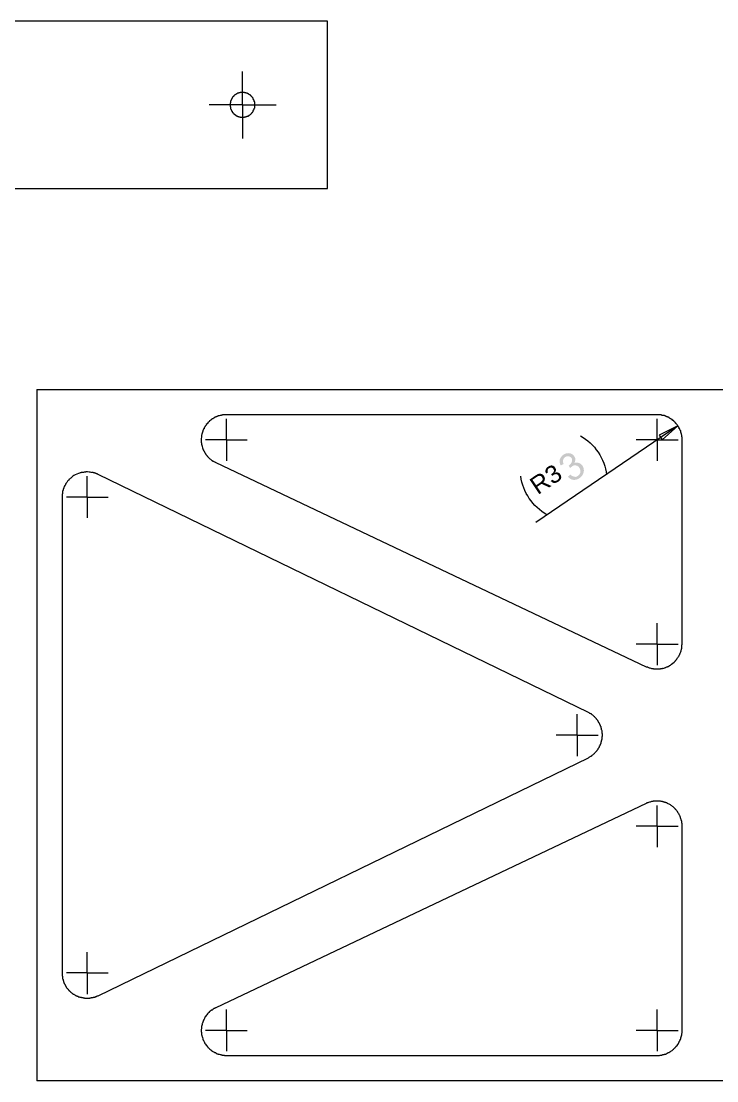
# Model space of a CAD drawing. Header units: millimetres. Extents: x 43 to 576, y 6 to 798.
# Drawn here: x 293.1 to 376.3, y 164.9 to 291.7 of the extents above; entities that cross this region are included whole.
import ezdxf

# ---------------------------------------------------------------- set-up
doc = ezdxf.new("R2010")
doc.units = ezdxf.units.MM
doc.header["$MEASUREMENT"] = 0
doc.layers.get('0').update_dxf_attribs({"linetype": 'CONTINUOUS'})
doc.styles.add('Arial0', font='arial.ttf', dxfattribs={"height": 3.96})

msp = doc.modelspace()

# ---------------------------------------------------------------- hatches: boundary and pattern name
at = {"true_color": 0x000007}
h = msp.add_hatch(color=0, dxfattribs=at)
edge = h.paths.add_edge_path()
edge.add_line((358.52, 237.22), (358.82, 237.48))
edge.add_spline(control_points=[(358.82, 237.48), (358.98, 237.31), (359.15, 237.25), (359.31, 237.22), (359.31, 237.22), (359.44, 237.18), (359.58, 237.22), (359.71, 237.31), (359.71, 237.31), (359.87, 237.41), (359.97, 237.58), (360.01, 237.74), (360.01, 237.74), (360.04, 237.94), (360.01, 238.11), (359.91, 238.27), (359.91, 238.27), (359.81, 238.44), (359.68, 238.54), (359.48, 238.57), (359.48, 238.57), (359.31, 238.6), (359.15, 238.57), (359.01, 238.44), (359.01, 238.44), (358.95, 238.41), (358.85, 238.34), (358.78, 238.24)], knot_values=[0, 0, 0, 0, 0.035714, 0.035714, 0.035714, 0.035714, 0.071429, 0.071429, 0.071429, 0.071429, 0.107143, 0.107143, 0.107143, 0.107143, 0.142857, 0.142857, 0.142857, 0.142857, 0.178571, 0.178571, 0.178571, 0.178571, 0.214286, 0.214286, 0.214286, 0.214286, 1, 1, 1, 1], degree=3, periodic=0)
edge.add_line((358.78, 238.24), (358.62, 238.57))
edge.add_spline(control_points=[(358.62, 238.57), (358.65, 238.57), (358.68, 238.6), (358.68, 238.6), (358.68, 238.6), (358.82, 238.7), (358.92, 238.84), (358.98, 238.97), (358.98, 238.97), (359.05, 239.13), (359.05, 239.3), (358.95, 239.46), (358.95, 239.46), (358.85, 239.56), (358.75, 239.66), (358.58, 239.66), (358.58, 239.66), (358.45, 239.7), (358.32, 239.66), (358.19, 239.56), (358.19, 239.56), (358.06, 239.5), (357.99, 239.37), (357.96, 239.23), (357.96, 239.23), (357.92, 239.1), (357.92, 238.94), (358.02, 238.74)], knot_values=[0, 0, 0, 0, 0.035714, 0.035714, 0.035714, 0.035714, 0.071429, 0.071429, 0.071429, 0.071429, 0.107143, 0.107143, 0.107143, 0.107143, 0.142857, 0.142857, 0.142857, 0.142857, 0.178571, 0.178571, 0.178571, 0.178571, 0.214286, 0.214286, 0.214286, 0.214286, 1, 1, 1, 1], degree=3, periodic=0)
edge.add_line((358.02, 238.74), (357.66, 238.57))
edge.add_spline(control_points=[(357.66, 238.57), (357.53, 238.84), (357.49, 239.07), (357.56, 239.3), (357.56, 239.3), (357.63, 239.53), (357.79, 239.7), (357.99, 239.86), (357.99, 239.86), (358.15, 239.96), (358.32, 240.03), (358.49, 240.03), (358.49, 240.03), (358.65, 240.06), (358.82, 240.03), (358.95, 239.96), (358.95, 239.96), (359.08, 239.89), (359.21, 239.8), (359.28, 239.66), (359.28, 239.66), (359.38, 239.56), (359.41, 239.43), (359.41, 239.3), (359.41, 239.3), (359.41, 239.13), (359.38, 239), (359.28, 238.87), (359.28, 238.87), (359.48, 238.94), (359.64, 238.94), (359.81, 238.87), (359.81, 238.87), (360.01, 238.84), (360.14, 238.7), (360.27, 238.54), (360.27, 238.54), (360.44, 238.27), (360.47, 238.01), (360.4, 237.74), (360.4, 237.74), (360.34, 237.45), (360.17, 237.22), (359.91, 237.05), (359.91, 237.05), (359.68, 236.88), (359.41, 236.82), (359.15, 236.85), (359.15, 236.85), (358.92, 236.88), (358.68, 237.02), (358.52, 237.22)], knot_values=[0, 0, 0, 0, 0.019231, 0.019231, 0.019231, 0.019231, 0.038462, 0.038462, 0.038462, 0.038462, 0.057692, 0.057692, 0.057692, 0.057692, 0.076923, 0.076923, 0.076923, 0.076923, 0.096154, 0.096154, 0.096154, 0.096154, 0.115385, 0.115385, 0.115385, 0.115385, 0.134615, 0.134615, 0.134615, 0.134615, 0.153846, 0.153846, 0.153846, 0.153846, 0.173077, 0.173077, 0.173077, 0.173077, 0.192308, 0.192308, 0.192308, 0.192308, 0.211538, 0.211538, 0.211538, 0.211538, 0.230769, 0.230769, 0.230769, 0.230769, 1, 1, 1, 1], degree=3, periodic=0)

# ---------------------------------------------------------------- linework, layer by layer
at = {"color": 0, "linetype": 'Continuous', "lineweight": 9, "true_color": 0x000007}
for p, q in [((329.77, 291.73), (49.16, 291.73)), ((329.77, 271.72), (329.77, 291.73)), ((321.04, 281.71), (321.07, 281.71)), ((49.16, 271.72), (329.77, 271.72)), ((294.97, 247.64), (475.42, 247.64)), ((294.97, 247.64), (294.97, 164.94)), ((369.2, 244.62), (317.67, 244.62)), ((317.67, 241.65), (317.67, 244.13)), ((369.2, 241.65), (369.2, 244.13)), ((371.68, 243.3), (354.68, 231.76)), ((371.68, 243.3), (369.43, 242.18)), ((369.8, 241.65), (371.68, 243.3)), ((317.67, 241.65), (315.15, 241.65)), ((317.67, 241.65), (317.67, 239.13)), ((317.67, 241.65), (320.15, 241.65)), ((369.2, 241.65), (366.69, 241.65)), ((369.2, 241.65), (369.2, 239.13)), ((369.2, 241.65), (371.72, 241.65)), ((369.43, 242.18), (369.8, 241.65)), ((372.21, 217.2), (372.21, 241.65)), ((316.37, 238.94), (367.91, 214.49)), ((300.99, 234.77), (300.99, 237.28)), ((360.97, 209), (302.32, 237.48)), ((297.98, 234.77), (297.98, 177.84)), ((300.99, 234.77), (298.51, 234.77)), ((300.99, 234.77), (300.99, 232.29)), ((300.99, 234.77), (303.51, 234.77)), ((369.2, 217.2), (369.2, 219.68)), ((369.2, 217.2), (366.69, 217.2)), ((369.2, 217.2), (369.2, 214.69)), ((369.2, 217.2), (371.72, 217.2)), ((359.64, 206.29), (359.64, 208.8)), ((359.64, 206.29), (357.13, 206.29)), ((359.64, 206.29), (359.64, 203.8)), ((359.64, 206.29), (362.16, 206.29)), ((302.32, 175.12), (360.97, 203.57)), ((367.91, 198.11), (316.37, 173.67)), ((369.2, 195.4), (369.2, 197.88)), ((369.2, 195.4), (366.69, 195.4)), ((369.2, 195.4), (369.2, 192.89)), ((369.2, 195.4), (371.72, 195.4)), ((372.21, 170.96), (372.21, 195.4)), ((300.99, 177.84), (300.99, 180.32)), ((300.99, 177.84), (298.51, 177.84)), ((300.99, 177.84), (300.99, 175.29)), ((300.99, 177.84), (303.51, 177.84)), ((317.67, 170.96), (317.67, 173.47)), ((369.2, 170.96), (369.2, 173.47)), ((317.67, 170.96), (315.15, 170.96)), ((317.67, 170.96), (317.67, 168.48)), ((317.67, 170.96), (320.15, 170.96)), ((369.2, 170.96), (366.69, 170.96)), ((369.2, 170.96), (369.2, 168.48)), ((369.2, 170.96), (371.72, 170.96)), ((317.67, 167.95), (369.2, 167.95)), ((475.42, 164.94), (294.97, 164.94))]:
    msp.add_line(p, q, dxfattribs=at)
for points in [[(319.58, 284.22), (319.58, 285.71)], [(319.58, 281.71), (319.58, 284.22)], [(319.32, 283.2), (319.32, 283.16), (319.22, 283.16), (319.22, 283.16), (319.15, 283.16), (319.15, 283.13), (319.09, 283.13), (319.09, 283.1), (319.02, 283.1), (319.02, 283.1), (318.99, 283.1), (318.99, 283.06), (318.96, 283.06), (318.92, 283.03), (318.89, 283.03), (318.89, 283.03), (318.86, 283.03), (318.86, 283), (318.82, 283), (318.79, 282.96), (318.79, 282.96), (318.76, 282.96), (318.76, 282.93), (318.72, 282.93), (318.69, 282.93), (318.69, 282.9), (318.66, 282.9), (318.66, 282.87), (318.62, 282.87), (318.62, 282.87), (318.59, 282.83), (318.56, 282.8), (318.56, 282.8), (318.53, 282.77), (318.49, 282.73), (318.49, 282.73), (318.46, 282.7), (318.46, 282.67), (318.43, 282.67), (318.43, 282.63), (318.39, 282.63), (318.39, 282.63), (318.36, 282.57), (318.36, 282.57), (318.33, 282.5), (318.33, 282.5), (318.29, 282.47), (318.29, 282.44), (318.26, 282.44), (318.26, 282.4), (318.26, 282.4), (318.26, 282.37), (318.23, 282.34), (318.23, 282.34), (318.23, 282.3), (318.23, 282.27), (318.19, 282.27), (318.19, 282.2), (318.16, 282.2), (318.16, 282.14), (318.16, 282.14), (318.16, 282.1), (318.13, 282.07), (318.13, 281.97), (318.1, 281.97)], [(321.04, 281.97), (321.04, 281.97), (321.04, 282.07), (321.01, 282.1), (321.01, 282.14), (320.97, 282.14), (320.97, 282.2), (320.97, 282.2), (320.97, 282.27), (320.94, 282.27), (320.94, 282.3), (320.91, 282.34), (320.91, 282.34), (320.91, 282.37), (320.91, 282.4), (320.87, 282.4), (320.87, 282.44), (320.87, 282.44), (320.87, 282.47), (320.84, 282.5), (320.84, 282.5), (320.81, 282.57), (320.81, 282.57), (320.77, 282.6), (320.74, 282.63), (320.74, 282.63), (320.74, 282.63), (320.74, 282.67), (320.71, 282.67), (320.68, 282.7), (320.68, 282.73), (320.64, 282.73), (320.61, 282.77), (320.61, 282.8), (320.58, 282.8), (320.58, 282.83), (320.54, 282.87), (320.51, 282.87), (320.51, 282.87), (320.51, 282.9), (320.48, 282.9), (320.44, 282.93), (320.44, 282.93), (320.41, 282.93), (320.38, 282.96), (320.38, 282.96), (320.34, 282.96), (320.34, 283), (320.31, 283), (320.28, 283.03), (320.28, 283.03), (320.28, 283.03), (320.21, 283.03), (320.21, 283.06), (320.18, 283.06), (320.15, 283.1), (320.11, 283.1), (320.11, 283.1), (320.08, 283.1), (320.05, 283.13), (320.01, 283.13), (319.98, 283.16), (319.95, 283.16), (319.91, 283.16), (319.82, 283.16), (319.82, 283.2)], [(317.07, 281.71), (315.58, 281.71)], [(319.58, 281.71), (317.07, 281.71)], [(319.58, 281.71), (319.58, 279.23)], [(319.58, 281.71), (322.1, 281.71)], [(321.07, 281.71), (321.04, 281.74), (321.04, 281.84)], [(322.1, 281.71), (323.59, 281.71)], [(318.1, 281.48), (318.13, 281.48), (318.13, 281.38), (318.16, 281.34), (318.16, 281.31), (318.16, 281.28), (318.16, 281.24), (318.19, 281.21), (318.19, 281.18), (318.23, 281.18), (318.23, 281.14), (318.23, 281.11), (318.23, 281.08), (318.26, 281.08), (318.26, 281.05), (318.26, 281.05), (318.26, 281.01), (318.29, 280.98), (318.29, 280.98), (318.33, 280.95), (318.33, 280.91), (318.36, 280.88), (318.36, 280.85), (318.39, 280.85), (318.39, 280.81), (318.39, 280.81), (318.43, 280.81), (318.43, 280.78), (318.46, 280.75), (318.46, 280.75), (318.49, 280.71), (318.49, 280.68), (318.53, 280.68), (318.56, 280.65), (318.56, 280.62), (318.59, 280.62), (318.62, 280.58), (318.62, 280.55), (318.66, 280.55), (318.66, 280.55), (318.69, 280.55), (318.72, 280.52), (318.76, 280.52), (318.79, 280.45), (318.79, 280.45), (318.82, 280.45), (318.86, 280.45), (318.86, 280.42), (318.89, 280.42), (318.89, 280.38), (318.92, 280.38), (318.96, 280.38), (318.99, 280.38), (318.99, 280.35), (319.02, 280.35), (319.02, 280.32), (319.09, 280.32), (319.09, 280.32), (319.15, 280.32), (319.15, 280.28), (319.22, 280.28), (319.22, 280.28), (319.32, 280.28), (319.32, 280.25)], [(319.45, 280.25), (319.55, 280.25), (319.58, 280.22), (319.58, 280.25)], [(319.82, 280.25), (319.82, 280.28), (319.91, 280.28), (319.95, 280.28), (319.98, 280.28), (320.01, 280.32), (320.05, 280.32), (320.08, 280.32), (320.11, 280.32), (320.11, 280.35), (320.15, 280.35), (320.18, 280.38), (320.21, 280.38), (320.21, 280.38), (320.28, 280.38), (320.28, 280.42), (320.28, 280.42), (320.31, 280.45), (320.34, 280.45), (320.34, 280.45), (320.38, 280.45), (320.41, 280.52), (320.44, 280.52), (320.48, 280.55), (320.51, 280.55), (320.51, 280.55), (320.51, 280.55), (320.54, 280.58), (320.58, 280.62), (320.58, 280.62), (320.61, 280.65), (320.61, 280.68), (320.64, 280.68), (320.68, 280.71), (320.68, 280.75), (320.71, 280.75), (320.74, 280.78), (320.74, 280.81), (320.74, 280.81), (320.74, 280.81), (320.77, 280.85), (320.81, 280.85), (320.81, 280.88), (320.84, 280.91), (320.84, 280.95), (320.87, 280.98), (320.87, 280.98), (320.87, 281.01), (320.87, 281.05), (320.91, 281.05), (320.91, 281.08), (320.91, 281.08), (320.91, 281.11), (320.94, 281.14), (320.94, 281.18), (320.97, 281.18), (320.97, 281.21), (320.97, 281.24), (320.97, 281.28), (321.01, 281.31), (321.01, 281.34), (321.04, 281.38), (321.04, 281.48), (321.04, 281.48)], [(319.58, 279.23), (319.58, 277.7)], [(315.25, 243.47), (315.22, 243.4), (315.18, 243.37), (315.15, 243.33), (315.15, 243.3), (315.12, 243.27), (315.12, 243.24)], [(315.61, 243.86), (315.58, 243.8), (315.55, 243.8), (315.51, 243.76), (315.51, 243.76), (315.48, 243.7), (315.45, 243.7), (315.42, 243.67)], [(316.67, 244.49), (316.64, 244.46), (316.61, 244.46), (316.57, 244.46), (316.54, 244.43), (316.51, 244.43), (316.47, 244.39), (316.44, 244.39), (316.37, 244.39), (316.37, 244.36), (316.34, 244.33), (316.31, 244.33), (316.28, 244.33), (316.24, 244.29), (316.21, 244.29), (316.18, 244.26), (316.14, 244.23), (316.11, 244.23), (316.08, 244.19), (316.04, 244.16), (316.01, 244.16), (315.98, 244.16)], [(317.17, 244.62), (317.14, 244.59), (317.07, 244.59), (317.04, 244.56), (316.97, 244.56), (316.9, 244.56)], [(370.86, 244.16), (370.82, 244.16), (370.79, 244.16), (370.72, 244.23), (370.69, 244.23), (370.66, 244.26), (370.63, 244.29), (370.59, 244.29), (370.56, 244.33), (370.53, 244.33), (370.49, 244.33), (370.46, 244.36), (370.43, 244.39), (370.39, 244.39), (370.36, 244.39), (370.33, 244.43), (370.29, 244.43), (370.26, 244.46), (370.23, 244.46), (370.2, 244.46), (370.16, 244.49), (370.13, 244.49), (370.1, 244.53), (370.06, 244.53), (370.03, 244.53), (369.96, 244.53), (369.96, 244.56), (369.9, 244.56), (369.86, 244.56), (369.8, 244.56), (369.77, 244.59), (369.7, 244.59), (369.67, 244.62), (369.57, 244.62), (369.5, 244.62), (369.47, 244.62)], [(371.49, 243.57), (371.45, 243.6), (371.42, 243.63), (371.42, 243.67), (371.39, 243.7), (371.35, 243.7), (371.32, 243.76), (371.32, 243.76), (371.29, 243.8), (371.25, 243.8), (371.22, 243.86), (371.19, 243.86), (371.19, 243.9), (371.15, 243.93), (371.12, 243.93), (371.09, 243.96)], [(314.99, 243.04), (314.99, 242.97), (314.95, 242.97), (314.92, 242.94), (314.92, 242.9), (314.92, 242.87), (314.89, 242.81), (314.85, 242.81), (314.85, 242.74), (314.85, 242.74), (314.82, 242.71), (314.82, 242.64), (314.79, 242.64), (314.79, 242.57), (314.79, 242.54), (314.79, 242.51), (314.75, 242.47), (314.75, 242.44), (314.75, 242.41), (314.75, 242.38), (314.72, 242.34), (314.72, 242.28), (314.69, 242.21), (314.69, 242.18), (314.69, 242.11), (314.69, 242.08)], [(372.21, 241.65), (372.18, 241.68), (372.18, 241.98), (372.15, 242.01), (372.15, 242.11), (372.15, 242.18), (372.15, 242.21), (372.11, 242.28), (372.11, 242.34), (372.08, 242.38), (372.08, 242.41), (372.08, 242.44), (372.08, 242.47), (372.05, 242.51), (372.05, 242.54), (372.02, 242.57), (372.02, 242.64), (372.02, 242.64), (372.02, 242.71), (371.98, 242.74), (371.95, 242.74), (371.95, 242.81), (371.95, 242.81), (371.92, 242.87), (371.92, 242.9), (371.92, 242.94), (371.88, 242.97), (371.85, 242.97), (371.85, 243.04), (371.85, 243.04), (371.82, 243.1), (371.78, 243.1), (371.78, 243.17), (371.75, 243.2), (371.72, 243.24), (371.72, 243.27), (371.68, 243.3)], [(314.65, 241.32), (314.69, 241.28), (314.69, 241.15), (314.69, 241.12), (314.69, 241.05), (314.72, 241.02), (314.72, 240.95), (314.75, 240.92), (314.75, 240.85), (314.75, 240.85), (314.75, 240.82)], [(314.85, 240.56), (314.85, 240.52), (314.85, 240.49), (314.89, 240.46), (314.92, 240.42), (314.92, 240.39), (314.92, 240.36), (314.95, 240.32), (314.99, 240.29), (314.99, 240.26), (314.99, 240.23), (315.02, 240.19), (315.05, 240.16), (315.08, 240.09), (315.08, 240.06), (315.12, 240.06), (315.12, 239.99), (315.15, 239.99), (315.15, 239.93), (315.18, 239.93), (315.22, 239.86), (315.22, 239.86), (315.32, 239.76), (315.32, 239.73), (315.38, 239.7), (315.38, 239.63), (315.45, 239.6), (315.48, 239.56), (315.51, 239.53), (315.55, 239.5), (315.58, 239.46), (315.61, 239.43), (315.65, 239.4), (315.68, 239.37), (315.75, 239.33), (315.78, 239.3), (315.88, 239.2), (315.91, 239.17), (315.94, 239.17), (315.98, 239.13), (316.01, 239.1), (316.04, 239.1), (316.11, 239.07), (316.14, 239.03)], [(300.83, 237.81), (300.79, 237.78), (300.63, 237.78), (300.56, 237.74), (300.46, 237.74), (300.43, 237.74), (300.36, 237.74), (300.33, 237.71), (300.27, 237.71), (300.27, 237.68), (300.23, 237.68), (300.17, 237.68), (300.13, 237.68), (300.1, 237.65)], [(302.32, 237.48), (302.22, 237.51), (302.22, 237.55), (302.15, 237.55), (302.15, 237.58), (302.08, 237.58), (302.05, 237.58), (302.05, 237.61), (301.99, 237.65), (301.95, 237.65), (301.92, 237.65), (301.89, 237.65), (301.85, 237.68), (301.82, 237.68), (301.79, 237.68), (301.75, 237.68), (301.72, 237.71), (301.62, 237.71), (301.62, 237.74)], [(298.97, 237.02), (298.88, 236.92), (298.81, 236.88), (298.81, 236.85), (298.78, 236.82), (298.74, 236.82), (298.74, 236.75), (298.71, 236.75), (298.68, 236.72), (298.64, 236.69), (298.61, 236.62), (298.58, 236.59), (298.58, 236.59), (298.54, 236.52), (298.51, 236.49), (298.48, 236.45), (298.45, 236.42), (298.45, 236.39), (298.41, 236.35), (298.38, 236.32), (298.38, 236.29), (298.38, 236.26), (298.35, 236.22), (298.35, 236.19), (298.31, 236.16), (298.28, 236.12), (298.28, 236.09), (298.28, 236.06), (298.25, 236.02), (298.21, 235.99), (298.21, 235.96), (298.21, 235.92), (298.18, 235.89), (298.18, 235.86), (298.15, 235.83), (298.15, 235.79), (298.15, 235.76), (298.11, 235.73), (298.11, 235.69), (298.11, 235.63), (298.11, 235.63), (298.08, 235.56), (298.08, 235.53), (298.05, 235.53), (298.05, 235.43), (298.05, 235.4), (298.05, 235.36)], [(298.02, 235.16), (297.98, 235.13), (297.98, 235)], [(371.82, 215.78), (371.82, 215.81), (371.85, 215.85), (371.85, 215.88), (371.88, 215.91), (371.92, 215.94), (371.92, 215.98), (371.92, 216.01), (371.95, 216.04), (371.95, 216.08), (371.95, 216.11)], [(372.11, 216.64), (372.15, 216.67), (372.15, 216.77), (372.15, 216.8)], [(367.91, 214.49), (367.95, 214.49), (367.98, 214.46), (368.01, 214.46), (368.05, 214.46), (368.08, 214.42)], [(368.61, 214.29), (368.64, 214.26), (368.74, 214.26), (368.77, 214.22), (368.94, 214.22), (368.97, 214.22)], [(369.37, 214.22), (369.4, 214.22), (369.6, 214.22), (369.63, 214.26), (369.7, 214.26), (369.73, 214.29)], [(370.1, 214.36), (370.13, 214.36), (370.2, 214.39), (370.23, 214.39), (370.26, 214.42), (370.29, 214.42), (370.36, 214.46), (370.39, 214.46), (370.43, 214.49), (370.46, 214.52), (370.49, 214.52), (370.53, 214.52), (370.63, 214.59)], [(371.35, 215.15), (371.39, 215.18), (371.42, 215.22), (371.42, 215.22), (371.45, 215.28), (371.49, 215.28), (371.49, 215.32), (371.52, 215.35), (371.55, 215.38), (371.55, 215.42), (371.59, 215.45)], [(361.33, 208.8), (361.33, 208.83), (361.26, 208.83), (361.26, 208.83), (361.2, 208.87), (361.2, 208.87), (361.13, 208.9)], [(361.96, 208.2), (361.96, 208.24), (361.89, 208.27), (361.89, 208.3), (361.86, 208.34), (361.86, 208.34), (361.83, 208.37), (361.79, 208.4), (361.76, 208.44), (361.73, 208.47), (361.69, 208.5), (361.66, 208.53)], [(362.19, 207.87), (362.19, 207.91), (362.16, 207.94), (362.16, 207.97), (362.12, 208.01), (362.09, 208.04)], [(362.59, 206.88), (362.59, 206.95), (362.55, 206.95), (362.55, 207.05), (362.55, 207.05), (362.55, 207.11), (362.52, 207.15), (362.52, 207.18), (362.49, 207.21), (362.49, 207.24), (362.49, 207.28), (362.49, 207.31), (362.46, 207.34), (362.42, 207.38), (362.42, 207.41), (362.42, 207.48), (362.39, 207.48), (362.39, 207.51), (362.39, 207.54), (362.36, 207.58), (362.36, 207.61), (362.32, 207.64), (362.32, 207.71)], [(362.62, 206.09), (362.62, 206.12), (362.65, 206.15), (362.65, 206.45), (362.62, 206.48), (362.62, 206.65), (362.62, 206.72)], [(362.26, 204.86), (362.29, 204.86), (362.32, 204.93), (362.32, 204.93), (362.32, 205), (362.36, 205), (362.39, 205.06), (362.39, 205.06), (362.39, 205.13), (362.42, 205.16), (362.42, 205.16), (362.42, 205.23), (362.46, 205.26), (362.46, 205.29), (362.49, 205.33), (362.49, 205.36), (362.49, 205.39), (362.49, 205.43), (362.52, 205.46), (362.52, 205.49), (362.55, 205.52), (362.55, 205.59), (362.55, 205.59), (362.55, 205.66), (362.59, 205.69), (362.59, 205.76), (362.62, 205.79), (362.62, 205.86)], [(362.02, 204.5), (362.09, 204.53), (362.09, 204.57), (362.12, 204.6), (362.16, 204.63), (362.16, 204.66), (362.16, 204.7)], [(361.3, 203.8), (361.33, 203.8), (361.36, 203.84), (361.36, 203.87), (361.43, 203.87), (361.43, 203.9), (361.5, 203.94), (361.5, 203.94), (361.53, 203.97), (361.56, 204), (361.59, 204.04), (361.63, 204.07)], [(368.08, 198.21), (368.08, 198.18), (368.01, 198.18), (368.01, 198.18), (367.98, 198.15), (367.91, 198.15), (367.91, 198.11)], [(369, 198.41), (368.84, 198.41), (368.81, 198.38), (368.71, 198.38), (368.67, 198.35), (368.61, 198.35), (368.54, 198.35), (368.51, 198.35), (368.44, 198.31)], [(370.46, 198.11), (370.43, 198.15), (370.39, 198.15), (370.36, 198.18), (370.33, 198.18), (370.29, 198.18), (370.26, 198.21), (370.23, 198.25), (370.2, 198.25), (370.16, 198.25), (370.13, 198.25), (370.1, 198.28), (370.06, 198.28), (370.03, 198.28), (369.96, 198.28), (369.96, 198.31), (369.9, 198.31), (369.86, 198.35), (369.8, 198.35), (369.77, 198.35)], [(370.96, 197.82), (370.96, 197.85), (370.89, 197.88), (370.89, 197.88), (370.86, 197.92), (370.82, 197.95), (370.79, 197.95)], [(371.39, 197.45), (371.35, 197.45), (371.32, 197.52), (371.29, 197.55), (371.25, 197.59)], [(371.72, 196.99), (371.72, 197.06), (371.68, 197.06), (371.68, 197.12), (371.65, 197.12), (371.62, 197.19)], [(371.98, 196.49), (371.95, 196.53), (371.95, 196.56), (371.95, 196.59), (371.92, 196.63), (371.92, 196.66)], [(372.21, 195.4), (372.18, 195.44), (372.18, 195.73), (372.15, 195.77), (372.15, 195.87), (372.15, 195.93), (372.15, 196), (372.11, 196.03), (372.11, 196.1), (372.08, 196.13)], [(297.98, 177.54), (297.98, 177.51), (298.02, 177.47), (298.02, 177.34), (298.05, 177.31), (298.05, 177.24), (298.05, 177.21), (298.05, 177.14), (298.08, 177.11), (298.08, 177.08), (298.11, 177.04), (298.11, 177.01), (298.11, 176.94), (298.11, 176.94), (298.15, 176.88), (298.15, 176.84), (298.15, 176.81), (298.15, 176.78), (298.18, 176.75), (298.21, 176.71), (298.21, 176.68), (298.21, 176.65), (298.25, 176.61), (298.25, 176.58), (298.28, 176.55), (298.28, 176.51), (298.31, 176.48), (298.31, 176.45), (298.35, 176.41), (298.35, 176.38), (298.38, 176.35), (298.41, 176.28), (298.45, 176.25), (298.45, 176.18), (298.48, 176.18)], [(298.68, 175.92), (298.71, 175.89), (298.74, 175.82), (298.78, 175.79), (298.81, 175.75), (298.84, 175.72), (298.88, 175.69), (298.91, 175.65), (298.94, 175.62), (298.97, 175.59), (299.04, 175.55), (299.07, 175.52)], [(299.34, 175.32), (299.34, 175.29), (299.4, 175.29), (299.44, 175.26), (299.5, 175.22), (299.54, 175.19), (299.57, 175.19), (299.6, 175.16), (299.64, 175.16), (299.67, 175.12), (299.7, 175.12), (299.74, 175.09), (299.77, 175.09), (299.8, 175.06), (299.84, 175.06), (299.87, 175.06), (299.9, 175.03), (299.93, 174.99), (299.97, 174.99), (300, 174.99), (300.03, 174.99), (300.1, 174.96), (300.1, 174.96), (300.17, 174.96), (300.2, 174.96), (300.23, 174.93), (300.27, 174.93), (300.3, 174.89), (300.36, 174.89), (300.4, 174.89), (300.46, 174.89), (300.5, 174.86), (300.63, 174.86), (300.66, 174.83), (300.96, 174.83), (300.99, 174.83), (301.03, 174.83), (301.13, 174.83)], [(301.32, 174.83), (301.36, 174.86), (301.46, 174.86), (301.52, 174.89), (301.56, 174.89), (301.62, 174.89), (301.69, 174.89), (301.72, 174.93), (301.75, 174.93), (301.79, 174.96), (301.82, 174.96), (301.85, 174.96), (301.89, 174.96), (301.92, 174.99), (301.99, 174.99), (301.99, 174.99), (302.05, 174.99), (302.08, 175.03), (302.08, 175.06), (302.15, 175.06), (302.15, 175.06), (302.22, 175.09), (302.25, 175.09), (302.28, 175.12), (302.28, 175.12)], [(315.08, 172.54), (315.08, 172.48), (315.05, 172.48), (315.05, 172.41), (315.02, 172.41), (314.99, 172.31), (314.99, 172.31)], [(315.98, 173.44), (315.94, 173.4), (315.91, 173.4), (315.88, 173.37), (315.85, 173.37), (315.81, 173.3), (315.75, 173.3), (315.71, 173.24), (315.68, 173.24), (315.65, 173.21), (315.61, 173.17), (315.58, 173.14), (315.58, 173.11)], [(316.37, 173.67), (316.34, 173.67), (316.31, 173.64), (316.28, 173.64), (316.24, 173.6), (316.21, 173.6), (316.18, 173.6)], [(314.79, 171.85), (314.79, 171.82), (314.75, 171.78), (314.75, 171.75), (314.75, 171.72), (314.75, 171.65), (314.72, 171.58), (314.72, 171.52), (314.69, 171.49), (314.69, 171.42), (314.69, 171.39), (314.69, 171.35)], [(314.69, 170.59), (314.69, 170.53), (314.69, 170.43), (314.72, 170.39), (314.72, 170.33)], [(371.68, 169.3), (371.72, 169.34), (371.72, 169.37), (371.72, 169.4), (371.75, 169.4), (371.78, 169.47), (371.78, 169.5), (371.82, 169.53), (371.85, 169.57), (371.85, 169.6), (371.85, 169.63), (371.88, 169.67), (371.92, 169.7), (371.92, 169.7), (371.92, 169.77), (371.95, 169.8), (371.95, 169.83), (371.95, 169.86), (371.98, 169.9), (372.02, 169.93), (372.02, 169.96), (372.02, 170), (372.02, 170.03), (372.05, 170.06), (372.05, 170.1), (372.08, 170.13), (372.08, 170.2), (372.08, 170.2), (372.08, 170.23), (372.11, 170.29), (372.11, 170.36), (372.15, 170.39), (372.15, 170.46), (372.15, 170.49), (372.15, 170.59), (372.18, 170.66), (372.18, 170.96), (372.21, 170.96)], [(314.85, 169.86), (314.89, 169.83), (314.89, 169.8), (314.92, 169.77), (314.92, 169.73), (314.95, 169.7), (314.95, 169.67), (314.99, 169.63)], [(315.38, 169), (315.42, 168.97), (315.45, 168.94), (315.48, 168.91), (315.51, 168.87), (315.58, 168.81)], [(371.09, 168.64), (371.12, 168.67), (371.15, 168.71), (371.19, 168.71), (371.19, 168.74), (371.22, 168.77), (371.25, 168.81), (371.29, 168.84), (371.32, 168.87), (371.35, 168.91), (371.39, 168.94), (371.42, 168.94), (371.42, 168.97), (371.45, 169), (371.49, 169.04), (371.49, 169.07)], [(316.21, 168.34), (316.21, 168.34), (316.31, 168.31), (316.34, 168.31), (316.37, 168.28), (316.37, 168.24), (316.44, 168.24), (316.44, 168.24), (316.54, 168.18), (316.57, 168.18), (316.61, 168.18), (316.64, 168.18), (316.67, 168.14)], [(316.9, 168.08), (316.97, 168.08), (317.04, 168.05), (317.1, 168.05), (317.14, 168.01), (317.2, 168.01), (317.23, 168.01), (317.43, 168.01), (317.43, 167.98), (317.67, 167.98)], [(369.2, 167.95), (369.2, 167.98), (369.5, 167.98), (369.57, 168.01), (369.67, 168.01), (369.7, 168.01), (369.77, 168.01), (369.8, 168.05), (369.86, 168.05), (369.9, 168.08), (369.96, 168.08), (369.96, 168.08), (370.03, 168.08), (370.06, 168.11), (370.1, 168.11), (370.13, 168.11), (370.16, 168.11), (370.2, 168.14), (370.23, 168.14), (370.26, 168.18), (370.29, 168.18), (370.33, 168.18), (370.36, 168.21), (370.39, 168.24), (370.43, 168.24), (370.46, 168.24), (370.49, 168.28), (370.53, 168.31), (370.56, 168.31), (370.59, 168.31), (370.63, 168.34), (370.66, 168.34), (370.72, 168.41), (370.76, 168.41), (370.79, 168.44), (370.82, 168.44), (370.86, 168.48)]]:
    msp.add_lwpolyline(points, dxfattribs=at)
for points in [[(319.82, 283.2), (319.65, 283.2), (319.48, 283.2), (319.32, 283.2)], [(318.1, 281.97), (318.1, 281.81), (318.1, 281.64), (318.1, 281.48)], [(321.04, 281.84), (321.04, 281.87), (321.04, 281.91), (321.04, 281.97)], [(321.04, 281.48), (321.04, 281.54), (321.04, 281.64), (321.04, 281.71)], [(319.32, 280.25), (319.39, 280.25), (319.42, 280.25), (319.45, 280.25)], [(319.58, 280.25), (319.65, 280.25), (319.75, 280.25), (319.82, 280.25)], [(315.42, 243.67), (315.38, 243.6), (315.32, 243.5), (315.25, 243.47)], [(316.9, 244.56), (316.84, 244.56), (316.74, 244.49), (316.67, 244.49)], [(317.67, 244.62), (317.5, 244.66), (317.33, 244.62), (317.17, 244.62)], [(369.47, 244.62), (369.37, 244.62), (369.27, 244.62), (369.2, 244.62)], [(371.09, 243.96), (370.99, 244), (370.99, 244.1), (370.86, 244.16)], [(371.68, 243.3), (371.62, 243.43), (371.55, 243.47), (371.49, 243.57)], [(315.12, 243.24), (315.05, 243.2), (315.02, 243.07), (314.99, 243.04)], [(360.04, 242.11), (361.69, 241.22), (362.95, 239.33), (363.15, 237.45)], [(314.75, 240.82), (314.79, 240.72), (314.82, 240.62), (314.85, 240.56)], [(316.14, 239.03), (316.28, 238.97), (316.24, 239), (316.37, 238.94)], [(356, 232.65), (354.32, 233.64), (353.13, 235.36), (352.89, 237.28)], [(297.98, 235), (297.98, 234.9), (297.98, 234.93), (297.98, 234.77)], [(298.05, 235.36), (298.05, 235.26), (298.02, 235.36), (298.02, 235.16)], [(372.15, 216.8), (372.15, 217), (372.18, 216.97), (372.18, 217.2)], [(371.59, 215.45), (371.65, 215.55), (371.75, 215.68), (371.82, 215.78)], [(368.97, 214.22), (369.1, 214.22), (369.24, 214.22), (369.37, 214.22)], [(361.13, 208.9), (361.1, 208.96), (361.03, 209), (360.97, 209)], [(361.66, 208.53), (361.56, 208.63), (361.43, 208.73), (361.33, 208.8)], [(362.09, 208.04), (362.06, 208.07), (362.02, 208.17), (361.96, 208.2)], [(362.32, 207.71), (362.19, 207.81), (362.29, 207.77), (362.19, 207.87)], [(362.62, 206.72), (362.62, 206.88), (362.59, 206.78), (362.59, 206.88)], [(362.62, 205.86), (362.62, 205.99), (362.62, 205.92), (362.62, 206.09)], [(362.16, 204.7), (362.19, 204.73), (362.26, 204.8), (362.26, 204.86)], [(360.97, 203.57), (361.1, 203.71), (361.16, 203.67), (361.3, 203.8)], [(370.79, 197.95), (370.69, 198.02), (370.56, 198.08), (370.46, 198.11)], [(371.62, 197.19), (371.52, 197.25), (371.49, 197.35), (371.39, 197.45)], [(297.98, 177.84), (297.98, 177.74), (297.98, 177.64), (297.98, 177.54)], [(298.48, 176.18), (298.54, 176.02), (298.61, 176.02), (298.68, 175.92)], [(299.07, 175.52), (299.17, 175.46), (299.17, 175.39), (299.34, 175.32)], [(301.13, 174.83), (301.19, 174.83), (301.26, 174.83), (301.32, 174.83)], [(316.18, 173.6), (316.11, 173.54), (316.04, 173.5), (315.98, 173.44)], [(314.99, 172.31), (314.89, 172.15), (314.85, 172.01), (314.79, 171.85)], [(314.72, 170.33), (314.79, 170.2), (314.82, 170), (314.85, 169.86)], [(370.86, 168.48), (370.99, 168.54), (370.99, 168.61), (371.09, 168.64)], [(371.49, 169.07), (371.55, 169.17), (371.62, 169.17), (371.68, 169.3)], [(316.67, 168.14), (316.74, 168.11), (316.84, 168.11), (316.9, 168.08)]]:
    msp.add_open_spline(points, degree=3, dxfattribs=at)
for points, knots in [([(315.98, 244.16), (315.88, 244.1), (315.85, 244.06), (315.78, 244), (315.78, 244), (315.75, 243.96), (315.61, 243.86), (315.61, 243.86)], [0, 0, 0, 0, 0.125, 0.125, 0.125, 0.125, 1, 1, 1, 1]), ([(314.69, 242.08), (314.69, 241.98), (314.65, 241.98), (314.65, 241.81), (314.65, 241.81), (314.65, 241.65), (314.65, 241.48), (314.65, 241.32)], [0, 0, 0, 0, 0.125, 0.125, 0.125, 0.125, 1, 1, 1, 1]), ([(300.1, 237.65), (299.93, 237.61), (299.57, 237.45), (299.4, 237.35), (299.4, 237.35), (299.14, 237.22), (299.27, 237.25), (299.11, 237.12), (299.11, 237.12), (299.01, 237.05), (299.04, 237.08), (298.97, 237.02)], [0, 0, 0, 0, 0.083333, 0.083333, 0.083333, 0.083333, 0.166667, 0.166667, 0.166667, 0.166667, 1, 1, 1, 1]), ([(301.62, 237.74), (301.46, 237.71), (301.56, 237.78), (301.42, 237.74), (301.42, 237.74), (301.32, 237.74), (301.42, 237.78), (301.22, 237.78), (301.22, 237.78), (301.06, 237.81), (300.99, 237.81), (300.83, 237.81)], [0, 0, 0, 0, 0.083333, 0.083333, 0.083333, 0.083333, 0.166667, 0.166667, 0.166667, 0.166667, 1, 1, 1, 1]), ([(371.95, 216.11), (372.02, 216.18), (371.98, 216.24), (372.02, 216.28), (372.02, 216.28), (372.05, 216.34), (372.08, 216.41), (372.08, 216.47), (372.08, 216.47), (372.11, 216.54), (372.11, 216.54), (372.11, 216.64)], [0, 0, 0, 0, 0.083333, 0.083333, 0.083333, 0.083333, 0.166667, 0.166667, 0.166667, 0.166667, 1, 1, 1, 1]), ([(368.08, 214.42), (368.14, 214.39), (368.21, 214.39), (368.24, 214.36), (368.24, 214.36), (368.34, 214.36), (368.54, 214.26), (368.61, 214.29)], [0, 0, 0, 0, 0.125, 0.125, 0.125, 0.125, 1, 1, 1, 1]), ([(369.73, 214.29), (369.86, 214.26), (369.77, 214.32), (369.9, 214.29), (369.9, 214.29), (369.96, 214.32), (370.03, 214.32), (370.1, 214.36)], [0, 0, 0, 0, 0.125, 0.125, 0.125, 0.125, 1, 1, 1, 1]), ([(370.63, 214.59), (370.72, 214.69), (370.69, 214.59), (370.79, 214.69), (370.79, 214.69), (370.99, 214.82), (371.19, 214.95), (371.35, 215.15)], [0, 0, 0, 0, 0.125, 0.125, 0.125, 0.125, 1, 1, 1, 1]), ([(361.63, 204.07), (361.73, 204.1), (361.79, 204.23), (361.89, 204.33), (361.89, 204.33), (361.93, 204.37), (362.02, 204.47), (362.02, 204.5)], [0, 0, 0, 0, 0.125, 0.125, 0.125, 0.125, 1, 1, 1, 1]), ([(368.44, 198.31), (368.38, 198.31), (368.34, 198.28), (368.28, 198.28), (368.28, 198.28), (368.21, 198.25), (368.14, 198.25), (368.08, 198.21)], [0, 0, 0, 0, 0.125, 0.125, 0.125, 0.125, 1, 1, 1, 1]), ([(369.77, 198.35), (369.63, 198.35), (369.73, 198.38), (369.6, 198.38), (369.6, 198.38), (369.47, 198.41), (369.5, 198.41), (369.37, 198.41), (369.37, 198.41), (369.24, 198.41), (369.1, 198.41), (369, 198.41)], [0, 0, 0, 0, 0.083333, 0.083333, 0.083333, 0.083333, 0.166667, 0.166667, 0.166667, 0.166667, 1, 1, 1, 1]), ([(371.25, 197.59), (371.22, 197.65), (371.15, 197.65), (371.12, 197.72), (371.12, 197.72), (371.06, 197.75), (371.06, 197.72), (370.96, 197.82)], [0, 0, 0, 0, 0.125, 0.125, 0.125, 0.125, 1, 1, 1, 1]), ([(371.92, 196.66), (371.82, 196.79), (371.88, 196.73), (371.82, 196.86), (371.82, 196.86), (371.75, 196.89), (371.78, 196.92), (371.72, 196.99)], [0, 0, 0, 0, 0.125, 0.125, 0.125, 0.125, 1, 1, 1, 1]), ([(372.08, 196.13), (372.08, 196.2), (372.05, 196.23), (372.05, 196.3), (372.05, 196.3), (372.02, 196.36), (372.02, 196.43), (371.98, 196.49)], [0, 0, 0, 0, 0.125, 0.125, 0.125, 0.125, 1, 1, 1, 1]), ([(315.58, 173.11), (315.45, 173.01), (315.35, 172.87), (315.22, 172.74), (315.22, 172.74), (315.18, 172.68), (315.12, 172.61), (315.08, 172.54)], [0, 0, 0, 0, 0.125, 0.125, 0.125, 0.125, 1, 1, 1, 1]), ([(314.69, 171.35), (314.69, 171.12), (314.65, 171.25), (314.65, 171.09), (314.65, 171.09), (314.65, 170.99), (314.65, 170.92), (314.65, 170.82), (314.65, 170.82), (314.65, 170.72), (314.69, 170.76), (314.69, 170.59)], [0, 0, 0, 0, 0.083333, 0.083333, 0.083333, 0.083333, 0.166667, 0.166667, 0.166667, 0.166667, 1, 1, 1, 1]), ([(314.99, 169.63), (315.02, 169.6), (315.02, 169.47), (315.08, 169.4), (315.08, 169.4), (315.18, 169.27), (315.32, 169.14), (315.38, 169)], [0, 0, 0, 0, 0.125, 0.125, 0.125, 0.125, 1, 1, 1, 1]), ([(315.58, 168.81), (315.68, 168.71), (315.68, 168.74), (315.78, 168.64), (315.78, 168.64), (315.85, 168.57), (315.91, 168.51), (315.98, 168.48), (315.98, 168.48), (316.08, 168.38), (316.11, 168.44), (316.21, 168.34)], [0, 0, 0, 0, 0.083333, 0.083333, 0.083333, 0.083333, 0.166667, 0.166667, 0.166667, 0.166667, 1, 1, 1, 1])]:
    msp.add_open_spline(points, degree=3, knots=knots, dxfattribs=at)

# ---------------------------------------------------------------- texts
at = {"color": 0, "true_color": 0x000007, "style": 'Arial0'}
msp.add_text('R3', height=2.112, rotation=34.0247, dxfattribs=at).set_placement((354.91, 235))

doc.saveas('drawing.dxf')
